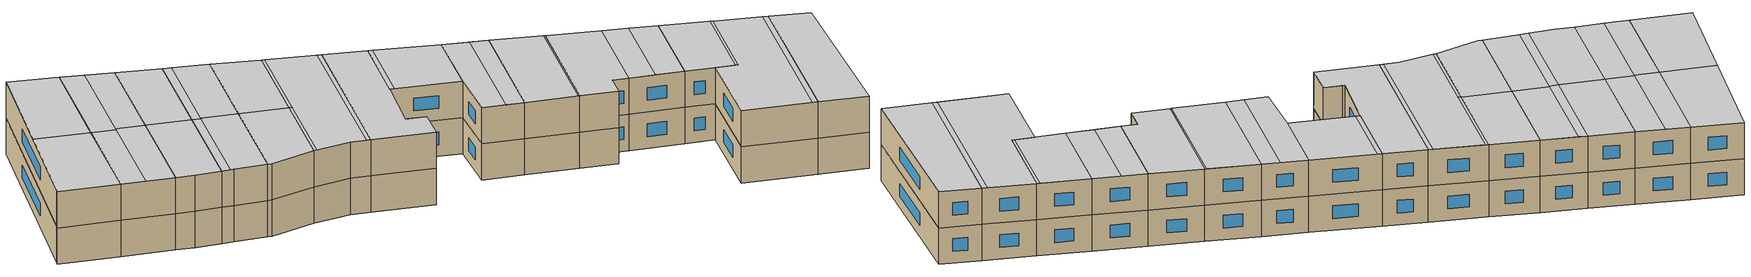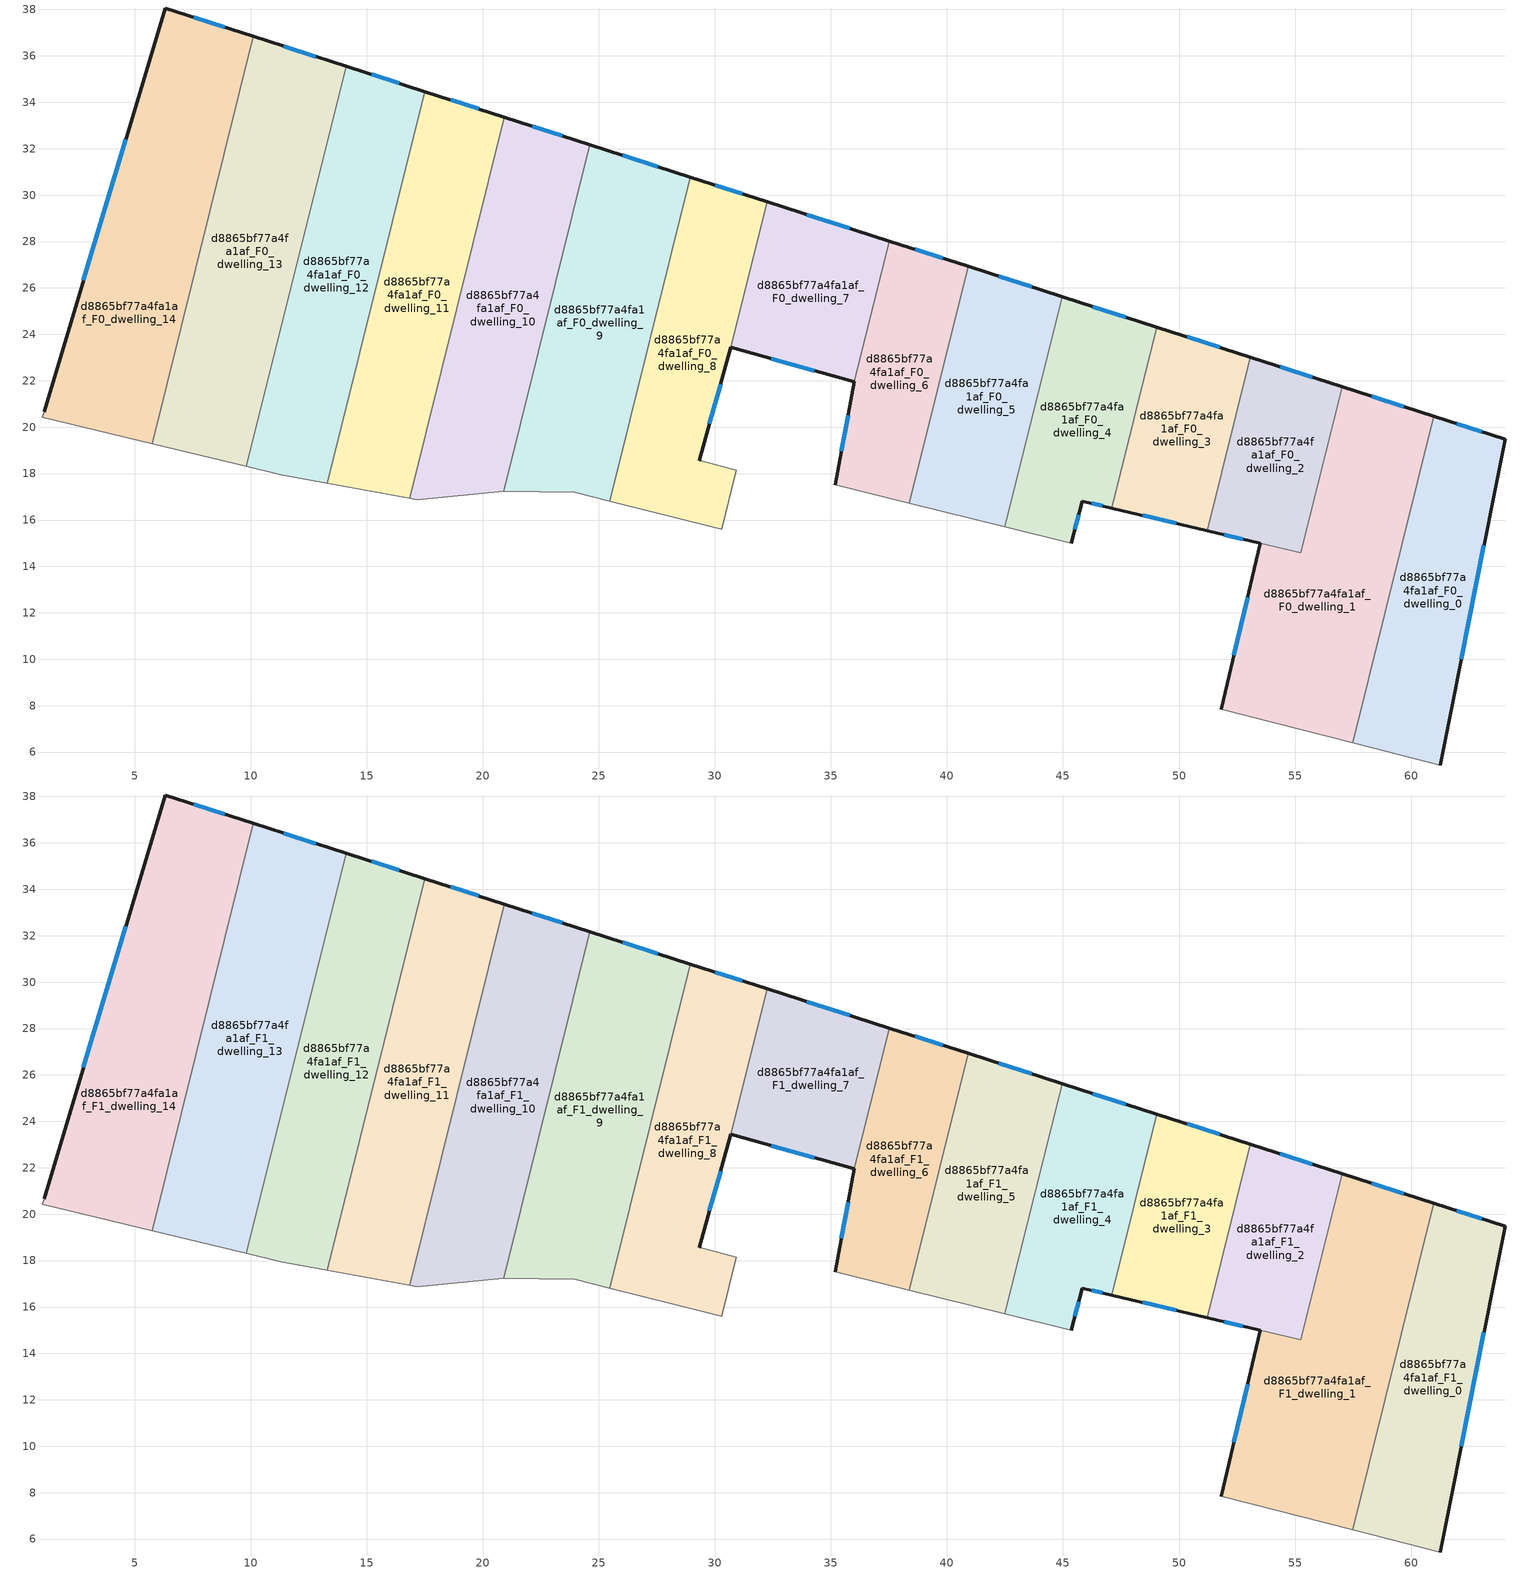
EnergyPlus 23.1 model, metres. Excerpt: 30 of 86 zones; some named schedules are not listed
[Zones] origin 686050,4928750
d8865bf77a4fa1af_F0_dwelling_0
 floor ground (EU_floor_Construction): 64.05,19.48 61.25,5.44 57.48,6.41 60.98,20.47 z0
 wall outside (EU_wall_Construction): 61.25,5.44 64.05,19.48 60.98,20.47 z0:3
 wall to d8865bf77a4fa1af_F0_dwelling_1 (EU_wall_Construction): 60.98,20.47 57.48,6.41 z0:3
 wall adiabatic (EU_wall_Construction): 57.48,6.41 61.25,5.44 z0:3
 window (EU_Window_Construction): 63.05,19.8 61.98,20.15 / 62.16,10.01 63.14,14.92 z0.98:2.02
d8865bf77a4fa1af_F0_dwelling_1
 floor ground (EU_floor_Construction): 60.98,20.47 57.48,6.41 51.81,7.85 53.5,15 55.25,14.59 57.03,21.74 z0
 wall outside (EU_wall_Construction): 60.98,20.47 57.03,21.74 / 53.5,15 51.81,7.85 z0:3
 wall adiabatic (EU_wall_Construction): 51.81,7.85 57.48,6.41 z0:3
 wall to d8865bf77a4fa1af_F0_dwelling_2 (EU_wall_Construction): 55.25,14.59 53.5,15 / 57.03,21.74 55.25,14.6 z0:3
 window (EU_Window_Construction): 59.69,20.88 58.31,21.33 / 52.95,12.68 52.36,10.18 z0.98:2.02
d8865bf77a4fa1af_F0_dwelling_10
 floor ground (EU_floor_Construction): 24.61,32.17 20.89,17.24 17.17,16.87 16.85,16.93 20.93,33.36 z0
 wall outside (EU_wall_Construction): 24.61,32.17 20.93,33.36 z0:3
 wall to d8865bf77a4fa1af_F0_dwelling_9 (EU_wall_Construction): 20.89,17.24 24.61,32.17 z0:3
 wall adiabatic (EU_wall_Construction): 16.85,16.93 17.17,16.87 20.89,17.24 z0:3
 wall to d8865bf77a4fa1af_F0_dwelling_11 (EU_wall_Construction): 20.93,33.36 16.85,16.93 z0:3
 window (EU_Window_Construction): 23.41,32.56 22.13,32.97 z0.98:2.02
d8865bf77a4fa1af_F0_dwelling_11
 floor ground (EU_floor_Construction): 20.93,33.36 16.85,16.93 14.25,17.41 13.3,17.59 17.5,34.46 z0
 wall outside (EU_wall_Construction): 20.93,33.36 17.5,34.46 z0:3
 wall adiabatic (EU_wall_Construction): 13.3,17.59 14.25,17.41 16.85,16.93 z0:3
 wall to d8865bf77a4fa1af_F0_dwelling_12 (EU_wall_Construction): 17.5,34.46 13.3,17.59 z0:3
 window (EU_Window_Construction): 19.82,33.72 18.62,34.1 z0.98:2.02
d8865bf77a4fa1af_F0_dwelling_12
 floor ground (EU_floor_Construction): 17.5,34.46 13.3,17.59 11.29,17.95 9.81,18.31 14.11,35.55 z0
 wall outside (EU_wall_Construction): 17.5,34.46 14.11,35.55 z0:3
 wall adiabatic (EU_wall_Construction): 9.81,18.31 11.29,17.95 13.3,17.59 z0:3
 wall to d8865bf77a4fa1af_F0_dwelling_13 (EU_wall_Construction): 14.11,35.55 9.81,18.31 z0:3
 window (EU_Window_Construction): 16.4,34.82 15.21,35.2 z0.98:2.02
d8865bf77a4fa1af_F0_dwelling_13
 floor ground (EU_floor_Construction): 14.11,35.55 9.81,18.31 5.75,19.29 10.11,36.84 z0
 wall outside (EU_wall_Construction): 14.11,35.55 10.11,36.84 z0:3
 wall adiabatic (EU_wall_Construction): 5.75,19.29 9.81,18.31 z0:3
 wall to d8865bf77a4fa1af_F0_dwelling_14 (EU_wall_Construction): 10.11,36.84 5.75,19.29 z0:3
 window (EU_Window_Construction): 12.81,35.97 11.41,36.42 z0.98:2.02
d8865bf77a4fa1af_F0_dwelling_14
 floor ground (EU_floor_Construction): 10.11,36.84 5.75,19.29 1.02,20.43 1.09,20.67 6.31,38.06 z0
 wall outside (EU_wall_Construction): 10.11,36.84 6.31,38.06 1.09,20.67 z0:3
 wall adiabatic (EU_wall_Construction): 1.09,20.67 1.02,20.43 5.75,19.29 z0:3
 window (EU_Window_Construction): 8.88,37.24 7.55,37.67 / 4.61,32.41 2.79,26.33 z0.98:2.02
d8865bf77a4fa1af_F0_dwelling_2
 floor ground (EU_floor_Construction): 57.03,21.74 55.25,14.59 51.22,15.54 53.08,23.01 z0
 wall outside (EU_wall_Construction): 51.22,15.54 53.5,15 / 57.03,21.74 53.08,23.01 z0:3
 wall to d8865bf77a4fa1af_F0_dwelling_3 (EU_wall_Construction): 53.08,23.01 51.22,15.54 z0:3
 window (EU_Window_Construction): 51.96,15.37 52.75,15.18 / 55.74,22.16 54.36,22.6 z0.98:2.02
d8865bf77a4fa1af_F0_dwelling_3
 floor ground (EU_floor_Construction): 53.08,23.01 51.22,15.54 47.1,16.51 49.04,24.31 z0
 wall outside (EU_wall_Construction): 53.08,23.01 49.04,24.31 / 47.1,16.51 51.22,15.54 z0:3
 wall to d8865bf77a4fa1af_F0_dwelling_4 (EU_wall_Construction): 49.04,24.31 47.1,16.51 z0:3
 window (EU_Window_Construction): 51.76,23.44 50.35,23.89 / 48.44,16.2 49.88,15.86 z0.98:2.02
d8865bf77a4fa1af_F0_dwelling_4
 floor ground (EU_floor_Construction): 49.04,24.31 47.1,16.51 45.83,16.81 45.36,15 42.49,15.71 44.96,25.63 z0
 wall outside (EU_wall_Construction): 45.36,15 45.83,16.81 47.1,16.51 / 49.04,24.31 44.96,25.63 z0:3
 wall adiabatic (EU_wall_Construction): 42.49,15.71 45.36,15 z0:3
 wall to d8865bf77a4fa1af_F0_dwelling_5 (EU_wall_Construction): 44.96,25.63 42.49,15.71 z0:3
 window (EU_Window_Construction): 45.51,15.59 45.68,16.22 / 47.71,24.74 46.29,25.2 / 46.24,16.72 46.68,16.61 z0.98:2.02
d8865bf77a4fa1af_F0_dwelling_5
 floor ground (EU_floor_Construction): 44.96,25.63 42.49,15.71 38.38,16.72 40.92,26.92 z0
 wall outside (EU_wall_Construction): 44.96,25.63 40.92,26.92 z0:3
 wall to d8865bf77a4fa1af_F0_dwelling_6 (EU_wall_Construction): 40.92,26.92 38.38,16.72 z0:3
 wall adiabatic (EU_wall_Construction): 38.38,16.72 42.49,15.71 z0:3
 window (EU_Window_Construction): 43.65,26.05 42.24,26.5 z0.98:2.02
d8865bf77a4fa1af_F0_dwelling_6
 floor ground (EU_floor_Construction): 40.92,26.92 38.38,16.72 35.18,17.51 36.01,21.95 37.52,28.02 z0
 wall outside (EU_wall_Construction): 36.01,21.95 35.18,17.51 / 40.92,26.92 37.52,28.02 z0:3
 wall adiabatic (EU_wall_Construction): 35.18,17.51 38.38,16.72 z0:3
 wall to d8865bf77a4fa1af_F0_dwelling_7 (EU_wall_Construction): 37.52,28.02 36.01,21.95 z0:3
 window (EU_Window_Construction): 35.74,20.51 35.45,18.96 / 39.82,27.28 38.63,27.66 z0.98:2.02
d8865bf77a4fa1af_F0_dwelling_7
 floor ground (EU_floor_Construction): 37.52,28.02 36.01,21.95 30.69,23.44 32.25,29.71 z0
 wall outside (EU_wall_Construction): 30.69,23.44 36.01,21.95 / 37.52,28.02 32.25,29.71 z0:3
 wall to d8865bf77a4fa1af_F0_dwelling_8 (EU_wall_Construction): 32.25,29.71 30.69,23.44 z0:3
 window (EU_Window_Construction): 32.42,22.96 34.28,22.44 / 35.81,28.57 33.97,29.16 z0.98:2.02
d8865bf77a4fa1af_F0_dwelling_8
 floor ground (EU_floor_Construction): 32.25,29.71 30.69,23.44 29.32,18.56 29.47,18.53 30.92,18.14 30.29,15.59 25.47,16.82 28.95,30.78 z0
 wall outside (EU_wall_Construction): 32.25,29.71 28.95,30.78 / 29.32,18.56 30.69,23.44 z0:3
 wall adiabatic (EU_wall_Construction): 25.47,16.82 30.29,15.59 30.92,18.14 29.47,18.53 29.32,18.56 z0:3
 wall to d8865bf77a4fa1af_F0_dwelling_9 (EU_wall_Construction): 28.95,30.78 25.47,16.82 z0:3
 window (EU_Window_Construction): 31.18,30.06 30.02,30.43 / 29.77,20.15 30.25,21.86 z0.98:2.02
d8865bf77a4fa1af_F0_dwelling_9
 floor ground (EU_floor_Construction): 28.95,30.78 25.47,16.82 23.96,17.2 20.89,17.24 24.61,32.17 z0
 wall outside (EU_wall_Construction): 28.95,30.78 24.61,32.17 z0:3
 wall adiabatic (EU_wall_Construction): 20.89,17.24 23.96,17.2 25.47,16.82 z0:3
 window (EU_Window_Construction): 27.54,31.23 26.02,31.72 z0.98:2.02
d8865bf77a4fa1af_F1_dwelling_0
 floor to d8865bf77a4fa1af_F0_dwelling_0 (EU_floor_Construction): 64.05,19.48 61.25,5.44 57.48,6.41 60.98,20.47 z3
 wall outside (EU_wall_Construction): 61.25,5.44 64.05,19.48 60.98,20.47 z3:6
 wall to d8865bf77a4fa1af_F1_dwelling_1 (EU_wall_Construction): 60.98,20.47 57.48,6.41 z3:6
 wall adiabatic (EU_wall_Construction): 57.48,6.41 61.25,5.44 z3:6
 window (EU_Window_Construction): 63.05,19.8 61.98,20.15 / 62.16,10.01 63.14,14.92 z3.98:5.02
 ceiling to d8865bf77a4fa1af_F2_dwelling_0 (EU_floor_Construction): 61.25,5.44 64.05,19.48 60.98,20.47 57.48,6.41 z6
d8865bf77a4fa1af_F1_dwelling_1
 floor to d8865bf77a4fa1af_F0_dwelling_1 (EU_floor_Construction): 60.98,20.47 57.48,6.41 51.81,7.85 53.5,15 55.25,14.59 57.03,21.74 z3
 wall outside (EU_wall_Construction): 60.98,20.47 57.03,21.74 / 53.5,15 51.81,7.85 z3:6
 wall adiabatic (EU_wall_Construction): 51.81,7.85 57.48,6.41 z3:6
 wall to d8865bf77a4fa1af_F1_dwelling_2 (EU_wall_Construction): 55.25,14.59 53.5,15 / 57.03,21.74 55.25,14.6 z3:6
 window (EU_Window_Construction): 59.69,20.88 58.31,21.33 / 52.95,12.68 52.36,10.18 z3.98:5.02
 ceiling to d8865bf77a4fa1af_F2_dwelling_1 (EU_floor_Construction): 57.04,6.52 60.55,20.61 57.03,21.74 55.25,14.59 53.5,15 51.81,7.85 z6
 ceiling to d8865bf77a4fa1af_F2_dwelling_0 (EU_floor_Construction): 57.48,6.41 60.98,20.47 60.55,20.61 57.04,6.52 z6
d8865bf77a4fa1af_F1_dwelling_10
 floor to d8865bf77a4fa1af_F0_dwelling_10 (EU_floor_Construction): 24.61,32.17 20.89,17.24 17.17,16.87 16.85,16.93 20.93,33.36 z3
 wall outside (EU_wall_Construction): 24.61,32.17 20.93,33.36 z3:6
 wall to d8865bf77a4fa1af_F1_dwelling_9 (EU_wall_Construction): 20.89,17.24 24.61,32.17 z3:6
 wall adiabatic (EU_wall_Construction): 16.85,16.93 17.17,16.87 20.89,17.24 z3:6
 wall to d8865bf77a4fa1af_F1_dwelling_11 (EU_wall_Construction): 20.93,33.36 16.85,16.93 z3:6
 window (EU_Window_Construction): 23.41,32.56 22.13,32.97 z3.98:5.02
 ceiling to d8865bf77a4fa1af_F2_dwelling_9 (EU_floor_Construction): 22.66,24.36 24.61,32.17 20.93,33.36 18.93,25.29 z6
 ceiling to d8865bf77a4fa1af_F2_dwelling_8 (EU_floor_Construction): 20.89,17.24 22.66,24.36 18.93,25.29 16.85,16.93 17.17,16.87 z6
d8865bf77a4fa1af_F1_dwelling_11
 floor to d8865bf77a4fa1af_F0_dwelling_11 (EU_floor_Construction): 20.93,33.36 16.85,16.93 14.25,17.41 13.3,17.59 17.5,34.46 z3
 wall outside (EU_wall_Construction): 20.93,33.36 17.5,34.46 z3:6
 wall adiabatic (EU_wall_Construction): 13.3,17.59 14.25,17.41 16.85,16.93 z3:6
 wall to d8865bf77a4fa1af_F1_dwelling_12 (EU_wall_Construction): 17.5,34.46 13.3,17.59 z3:6
 window (EU_Window_Construction): 19.82,33.72 18.62,34.1 z3.98:5.02
 ceiling to d8865bf77a4fa1af_F2_dwelling_8 (EU_floor_Construction): 16.85,16.93 18.93,25.29 16.14,25.98 14.02,17.46 14.25,17.41 z6
 ceiling to d8865bf77a4fa1af_F2_dwelling_9 (EU_floor_Construction): 18.93,25.29 20.93,33.36 18.2,34.24 16.14,25.98 z6
 ceiling to d8865bf77a4fa1af_F2_dwelling_10 (EU_floor_Construction): 14.02,17.46 16.12,25.88 15.41,26.06 13.3,17.59 z6
 ceiling to d8865bf77a4fa1af_F2_dwelling_11 (EU_floor_Construction): 16.12,25.88 18.2,34.24 17.5,34.46 15.41,26.06 z6
d8865bf77a4fa1af_F1_dwelling_12
 floor to d8865bf77a4fa1af_F0_dwelling_12 (EU_floor_Construction): 17.5,34.46 13.3,17.59 11.29,17.95 9.81,18.31 14.11,35.55 z3
 wall outside (EU_wall_Construction): 17.5,34.46 14.11,35.55 z3:6
 wall adiabatic (EU_wall_Construction): 9.81,18.31 11.29,17.95 13.3,17.59 z3:6
 wall to d8865bf77a4fa1af_F1_dwelling_13 (EU_wall_Construction): 14.11,35.55 9.81,18.31 z3:6
 window (EU_Window_Construction): 16.4,34.82 15.21,35.2 z3.98:5.02
 ceiling to d8865bf77a4fa1af_F2_dwelling_10 (EU_floor_Construction): 13.3,17.59 15.41,26.06 11.96,26.92 9.81,18.31 11.29,17.95 z6
 ceiling to d8865bf77a4fa1af_F2_dwelling_11 (EU_floor_Construction): 15.41,26.06 17.5,34.46 14.11,35.55 11.96,26.92 z6
d8865bf77a4fa1af_F1_dwelling_13
 floor to d8865bf77a4fa1af_F0_dwelling_13 (EU_floor_Construction): 14.11,35.55 9.81,18.31 5.75,19.29 10.11,36.84 z3
 wall outside (EU_wall_Construction): 14.11,35.55 10.11,36.84 z3:6
 wall adiabatic (EU_wall_Construction): 5.75,19.29 9.81,18.31 z3:6
 wall to d8865bf77a4fa1af_F1_dwelling_14 (EU_wall_Construction): 10.11,36.84 5.75,19.29 z3:6
 window (EU_Window_Construction): 12.81,35.97 11.41,36.42 z3.98:5.02
 ceiling to d8865bf77a4fa1af_F2_dwelling_11 (EU_floor_Construction): 11.96,26.92 14.11,35.55 11.96,36.25 9.77,27.46 z6
 ceiling to d8865bf77a4fa1af_F2_dwelling_10 (EU_floor_Construction): 9.81,18.31 11.96,26.92 9.77,27.46 7.63,18.84 z6
 ceiling to d8865bf77a4fa1af_F2_dwelling_13 (EU_floor_Construction): 9.77,27.46 11.96,36.25 10.11,36.84 7.86,27.8 9.74,27.33 z6
 ceiling to d8865bf77a4fa1af_F2_dwelling_12 (EU_floor_Construction): 7.63,18.84 9.74,27.33 7.86,27.8 5.75,19.29 z6
d8865bf77a4fa1af_F1_dwelling_14
 floor to d8865bf77a4fa1af_F0_dwelling_14 (EU_floor_Construction): 10.11,36.84 5.75,19.29 1.02,20.43 1.09,20.67 6.31,38.06 z3
 wall outside (EU_wall_Construction): 10.11,36.84 6.31,38.06 1.09,20.67 z3:6
 wall adiabatic (EU_wall_Construction): 1.09,20.67 1.02,20.43 5.75,19.29 z3:6
 window (EU_Window_Construction): 8.88,37.24 7.55,37.67 / 4.61,32.41 2.79,26.33 z3.98:5.02
 ceiling to d8865bf77a4fa1af_F2_dwelling_12 (EU_floor_Construction): 5.75,19.29 7.86,27.8 3.55,28.87 1.09,20.67 1.02,20.43 z6
 ceiling to d8865bf77a4fa1af_F2_dwelling_13 (EU_floor_Construction): 7.86,27.8 10.11,36.84 6.31,38.06 3.55,28.87 z6
d8865bf77a4fa1af_F1_dwelling_2
 floor to d8865bf77a4fa1af_F0_dwelling_2 (EU_floor_Construction): 57.03,21.74 55.25,14.59 51.22,15.54 53.08,23.01 z3
 wall outside (EU_wall_Construction): 51.22,15.54 53.5,15 / 57.03,21.74 53.08,23.01 z3:6
 wall to d8865bf77a4fa1af_F1_dwelling_3 (EU_wall_Construction): 53.08,23.01 51.22,15.54 z3:6
 window (EU_Window_Construction): 51.96,15.37 52.75,15.18 / 55.74,22.16 54.36,22.6 z3.98:5.02
 ceiling adiabatic (EU_roof_Construction): 55,14.65 56.78,21.82 53.08,23.01 51.22,15.54 z6
 ceiling to d8865bf77a4fa1af_F2_dwelling_1 (EU_floor_Construction): 55.25,14.59 57.03,21.74 56.78,21.82 55,14.65 z6
d8865bf77a4fa1af_F1_dwelling_3
 floor to d8865bf77a4fa1af_F0_dwelling_3 (EU_floor_Construction): 53.08,23.01 51.22,15.54 47.1,16.51 49.04,24.31 z3
 wall outside (EU_wall_Construction): 53.08,23.01 49.04,24.31 / 47.1,16.51 51.22,15.54 z3:6
 wall to d8865bf77a4fa1af_F1_dwelling_4 (EU_wall_Construction): 49.04,24.31 47.1,16.51 z3:6
 window (EU_Window_Construction): 51.76,23.44 50.35,23.89 / 48.44,16.2 49.88,15.86 z3.98:5.02
 ceiling to d8865bf77a4fa1af_F2_dwelling_3 (EU_floor_Construction): 49.03,16.06 50.94,23.7 49.04,24.31 47.1,16.51 z6
 ceiling adiabatic (EU_roof_Construction): 51.22,15.54 53.08,23.01 50.94,23.7 49.03,16.06 z6
d8865bf77a4fa1af_F1_dwelling_4
 floor to d8865bf77a4fa1af_F0_dwelling_4 (EU_floor_Construction): 49.04,24.31 47.1,16.51 45.83,16.81 45.36,15 42.49,15.71 44.96,25.63 z3
 wall outside (EU_wall_Construction): 45.36,15 45.83,16.81 47.1,16.51 / 49.04,24.31 44.96,25.63 z3:6
 wall adiabatic (EU_wall_Construction): 42.49,15.71 45.36,15 z3:6
 wall to d8865bf77a4fa1af_F1_dwelling_5 (EU_wall_Construction): 44.96,25.63 42.49,15.71 z3:6
 window (EU_Window_Construction): 45.51,15.59 45.68,16.22 / 47.71,24.74 46.29,25.2 / 46.24,16.72 46.68,16.61 z3.98:5.02
 ceiling to d8865bf77a4fa1af_F2_dwelling_3 (EU_floor_Construction): 47.1,16.51 49.04,24.31 44.96,25.63 42.49,15.71 45.36,15 45.83,16.81 z6
d8865bf77a4fa1af_F1_dwelling_5
 floor to d8865bf77a4fa1af_F0_dwelling_5 (EU_floor_Construction): 44.96,25.63 42.49,15.71 38.38,16.72 40.92,26.92 z3
 wall outside (EU_wall_Construction): 44.96,25.63 40.92,26.92 z3:6
 wall to d8865bf77a4fa1af_F1_dwelling_6 (EU_wall_Construction): 40.92,26.92 38.38,16.72 z3:6
 wall adiabatic (EU_wall_Construction): 38.38,16.72 42.49,15.71 z3:6
 window (EU_Window_Construction): 43.65,26.05 42.24,26.5 z3.98:5.02
 ceiling to d8865bf77a4fa1af_F2_dwelling_4 (EU_floor_Construction): 42.36,15.74 44.83,25.67 40.92,26.92 38.38,16.72 z6
 ceiling to d8865bf77a4fa1af_F2_dwelling_3 (EU_floor_Construction): 42.49,15.71 44.96,25.63 44.83,25.67 42.36,15.74 z6
d8865bf77a4fa1af_F1_dwelling_6
 floor to d8865bf77a4fa1af_F0_dwelling_6 (EU_floor_Construction): 40.92,26.92 38.38,16.72 35.18,17.51 36.01,21.95 37.52,28.02 z3
 wall outside (EU_wall_Construction): 36.01,21.95 35.18,17.51 / 40.92,26.92 37.52,28.02 z3:6
 wall adiabatic (EU_wall_Construction): 35.18,17.51 38.38,16.72 z3:6
 wall to d8865bf77a4fa1af_F1_dwelling_7 (EU_wall_Construction): 37.52,28.02 36.01,21.95 z3:6
 window (EU_Window_Construction): 35.74,20.51 35.45,18.96 / 39.82,27.28 38.63,27.66 z3.98:5.02
 ceiling to d8865bf77a4fa1af_F2_dwelling_5 (EU_floor_Construction): 36.98,17.07 39.55,27.37 37.52,28.02 36.01,21.95 35.18,17.51 z6
 ceiling to d8865bf77a4fa1af_F2_dwelling_4 (EU_floor_Construction): 38.38,16.72 40.92,26.92 39.55,27.37 36.98,17.07 z6
d8865bf77a4fa1af_F1_dwelling_7
 floor to d8865bf77a4fa1af_F0_dwelling_7 (EU_floor_Construction): 37.52,28.02 36.01,21.95 30.69,23.44 32.25,29.71 z3
 wall outside (EU_wall_Construction): 30.69,23.44 36.01,21.95 / 37.52,28.02 32.25,29.71 z3:6
 wall to d8865bf77a4fa1af_F1_dwelling_8 (EU_wall_Construction): 32.25,29.71 30.69,23.44 z3:6
 window (EU_Window_Construction): 32.42,22.96 34.28,22.44 / 35.81,28.57 33.97,29.16 z3.98:5.02
 ceiling to d8865bf77a4fa1af_F2_dwelling_5 (EU_floor_Construction): 36.01,21.95 37.52,28.02 32.61,29.6 31.05,23.34 z6
 ceiling to d8865bf77a4fa1af_F2_dwelling_6 (EU_floor_Construction): 31.05,23.34 32.61,29.6 32.25,29.71 30.69,23.44 z6
d8865bf77a4fa1af_F1_dwelling_8
 floor to d8865bf77a4fa1af_F0_dwelling_8 (EU_floor_Construction): 32.25,29.71 30.69,23.44 29.32,18.56 29.47,18.53 30.92,18.14 30.29,15.59 25.47,16.82 28.95,30.78 z3
 wall outside (EU_wall_Construction): 32.25,29.71 28.95,30.78 / 29.32,18.56 30.69,23.44 z3:6
 wall adiabatic (EU_wall_Construction): 25.47,16.82 30.29,15.59 30.92,18.14 29.47,18.53 29.32,18.56 z3:6
 wall to d8865bf77a4fa1af_F1_dwelling_9 (EU_wall_Construction): 28.95,30.78 25.47,16.82 z3:6
 window (EU_Window_Construction): 31.18,30.06 30.02,30.43 / 29.77,20.15 30.25,21.86 z3.98:5.02
 ceiling to d8865bf77a4fa1af_F2_dwelling_6 (EU_floor_Construction): 30.29,15.59 30.92,18.14 29.32,18.56 30.69,23.44 32.25,29.71 28.95,30.78 25.47,16.82 z6
d8865bf77a4fa1af_F1_dwelling_9
 floor to d8865bf77a4fa1af_F0_dwelling_9 (EU_floor_Construction): 28.95,30.78 25.47,16.82 23.96,17.2 20.89,17.24 24.61,32.17 z3
 wall outside (EU_wall_Construction): 28.95,30.78 24.61,32.17 z3:6
 wall adiabatic (EU_wall_Construction): 20.89,17.24 23.96,17.2 25.47,16.82 z3:6
 window (EU_Window_Construction): 27.54,31.23 26.02,31.72 z3.98:5.02
 ceiling to d8865bf77a4fa1af_F2_dwelling_7 (EU_floor_Construction): 25.12,16.91 28.6,30.89 24.86,32.09 21.17,17.24 23.96,17.2 z6
 ceiling to d8865bf77a4fa1af_F2_dwelling_6 (EU_floor_Construction): 25.47,16.82 28.95,30.78 28.6,30.89 25.12,16.91 z6
 ceiling to d8865bf77a4fa1af_F2_dwelling_8 (EU_floor_Construction): 21.17,17.24 22.92,24.3 22.66,24.36 20.89,17.24 z6
 ceiling to d8865bf77a4fa1af_F2_dwelling_9 (EU_floor_Construction): 22.92,24.3 24.86,32.09 24.61,32.17 22.66,24.36 z6
[Building]
EU S2 Campaign: North Axis=0; Terrain=City; Solar Distribution=FullExterior
[Site:Location]
Bologna: Latitude=44.5; Longitude=11.25; Time Zone=1; Elevation=37
[SizingPeriod:WeatherFileDays]
AnnualSizingPeriod: Begin Month=1; Begin Day of Month=1; End Month=12; End Day of Month=31; Day of Week for Start Day=Monday; Use Weather File Daylight Saving Period=No; Use Weather File Rain and Snow Indicators=No
[MATERIAL]
EU_InternalMass_Material: Roughness=MediumRough; Thickness=0.1; Conductivity=1; Density=1800; Specific Heat=900; Thermal Absorptance=0.9; Solar Absorptance=0.7; Visible Absorptance=0.7
[MATERIAL:NOMASS] Roughness=MediumRough; Thermal Absorptance=0.9; Solar Absorptance=0.7; Visible Absorptance=0.7
Name | Thermal Resistance
EU_wall_NoMass | 0.905828
EU_roof_NoMass | 0.37593
EU_floor_NoMass | 0.67114
[WINDOWMATERIAL:SIMPLEGLAZINGSYSTEM]
EU_Window_SimpleGlazing: UFactor=4.52486; Solar Heat Gain Coefficient=0.85; Visible Transmittance=0.85
[CONSTRUCTION]
EU_wall_Construction: EU_wall_NoMass
EU_roof_Construction: EU_roof_NoMass
EU_floor_Construction: EU_floor_NoMass
EU_Window_Construction: EU_Window_SimpleGlazing
EU_InternalMass_Construction: EU_InternalMass_Material
[ZONE] Type=1; Multiplier=1; Ceiling Height=autocalculate; Floor Area=autocalculate; Part of Total Floor Area=Yes
Name | Volume
d8865bf77a4fa1af_F0_dwelling_0; d8865bf77a4fa1af_F1_dwelling_0 | 153.524
d8865bf77a4fa1af_F0_dwelling_1; d8865bf77a4fa1af_F1_dwelling_1 | 220.351
d8865bf77a4fa1af_F0_dwelling_10; d8865bf77a4fa1af_F1_dwelling_10 | 187.206
d8865bf77a4fa1af_F0_dwelling_11; d8865bf77a4fa1af_F1_dwelling_11 | 185.306
d8865bf77a4fa1af_F0_dwelling_12; d8865bf77a4fa1af_F1_dwelling_12 | 187.836
d8865bf77a4fa1af_F0_dwelling_13; d8865bf77a4fa1af_F1_dwelling_13 | 225.073
d8865bf77a4fa1af_F0_dwelling_14; d8865bf77a4fa1af_F1_dwelling_14 | 242.082
d8865bf77a4fa1af_F0_dwelling_2; d8865bf77a4fa1af_F1_dwelling_2 | 93.5522
d8865bf77a4fa1af_F0_dwelling_3; d8865bf77a4fa1af_F1_dwelling_3 | 99.9492
d8865bf77a4fa1af_F0_dwelling_4; d8865bf77a4fa1af_F1_dwelling_4 | 121.72
d8865bf77a4fa1af_F0_dwelling_5; d8865bf77a4fa1af_F1_dwelling_5 | 131.609
d8865bf77a4fa1af_F0_dwelling_6; d8865bf77a4fa1af_F1_dwelling_6 | 111.957
d8865bf77a4fa1af_F0_dwelling_7; d8865bf77a4fa1af_F1_dwelling_7 | 105.311
d8865bf77a4fa1af_F0_dwelling_8; d8865bf77a4fa1af_F1_dwelling_8 | 159.13
d8865bf77a4fa1af_F0_dwelling_9; d8865bf77a4fa1af_F1_dwelling_9 | 201.428
[INTERNALMASS] Construction=EU_InternalMass_Construction
Name | Zone or ZoneList | Surface Area
d8865bf77a4fa1af_F0_dwelling_0_EU_InternalMass | d8865bf77a4fa1af_F0_dwelling_0 | 51.1744
d8865bf77a4fa1af_F0_dwelling_1_EU_InternalMass | d8865bf77a4fa1af_F0_dwelling_1 | 73.4501
d8865bf77a4fa1af_F0_dwelling_2_EU_InternalMass | d8865bf77a4fa1af_F0_dwelling_2 | 31.1876
d8865bf77a4fa1af_F0_dwelling_3_EU_InternalMass | d8865bf77a4fa1af_F0_dwelling_3 | 33.3166
d8865bf77a4fa1af_F0_dwelling_4_EU_InternalMass | d8865bf77a4fa1af_F0_dwelling_4 | 40.5739
d8865bf77a4fa1af_F0_dwelling_5_EU_InternalMass | d8865bf77a4fa1af_F0_dwelling_5 | 43.8694
d8865bf77a4fa1af_F0_dwelling_6_EU_InternalMass | d8865bf77a4fa1af_F0_dwelling_6 | 37.319
d8865bf77a4fa1af_F0_dwelling_7_EU_InternalMass | d8865bf77a4fa1af_F0_dwelling_7 | 35.1035
d8865bf77a4fa1af_F0_dwelling_8_EU_InternalMass | d8865bf77a4fa1af_F0_dwelling_8 | 53.0421
d8865bf77a4fa1af_F0_dwelling_9_EU_InternalMass | d8865bf77a4fa1af_F0_dwelling_9 | 67.1423
d8865bf77a4fa1af_F0_dwelling_10_EU_InternalMass | d8865bf77a4fa1af_F0_dwelling_10 | 62.4022
d8865bf77a4fa1af_F0_dwelling_11_EU_InternalMass | d8865bf77a4fa1af_F0_dwelling_11 | 61.7685
d8865bf77a4fa1af_F0_dwelling_12_EU_InternalMass | d8865bf77a4fa1af_F0_dwelling_12 | 62.6121
d8865bf77a4fa1af_F0_dwelling_13_EU_InternalMass | d8865bf77a4fa1af_F0_dwelling_13 | 75.0242
d8865bf77a4fa1af_F0_dwelling_14_EU_InternalMass | d8865bf77a4fa1af_F0_dwelling_14 | 80.6939
d8865bf77a4fa1af_F1_dwelling_0_EU_InternalMass | d8865bf77a4fa1af_F1_dwelling_0 | 51.1744
d8865bf77a4fa1af_F1_dwelling_1_EU_InternalMass | d8865bf77a4fa1af_F1_dwelling_1 | 73.4501
d8865bf77a4fa1af_F1_dwelling_2_EU_InternalMass | d8865bf77a4fa1af_F1_dwelling_2 | 31.1876
d8865bf77a4fa1af_F1_dwelling_3_EU_InternalMass | d8865bf77a4fa1af_F1_dwelling_3 | 33.3166
d8865bf77a4fa1af_F1_dwelling_4_EU_InternalMass | d8865bf77a4fa1af_F1_dwelling_4 | 40.5739
d8865bf77a4fa1af_F1_dwelling_5_EU_InternalMass | d8865bf77a4fa1af_F1_dwelling_5 | 43.8694
d8865bf77a4fa1af_F1_dwelling_6_EU_InternalMass | d8865bf77a4fa1af_F1_dwelling_6 | 37.319
d8865bf77a4fa1af_F1_dwelling_7_EU_InternalMass | d8865bf77a4fa1af_F1_dwelling_7 | 35.1035
d8865bf77a4fa1af_F1_dwelling_8_EU_InternalMass | d8865bf77a4fa1af_F1_dwelling_8 | 53.0421
d8865bf77a4fa1af_F1_dwelling_9_EU_InternalMass | d8865bf77a4fa1af_F1_dwelling_9 | 67.1423
d8865bf77a4fa1af_F1_dwelling_10_EU_InternalMass | d8865bf77a4fa1af_F1_dwelling_10 | 62.4022
d8865bf77a4fa1af_F1_dwelling_11_EU_InternalMass | d8865bf77a4fa1af_F1_dwelling_11 | 61.7685
d8865bf77a4fa1af_F1_dwelling_12_EU_InternalMass | d8865bf77a4fa1af_F1_dwelling_12 | 62.6121
d8865bf77a4fa1af_F1_dwelling_13_EU_InternalMass | d8865bf77a4fa1af_F1_dwelling_13 | 75.0242
d8865bf77a4fa1af_F1_dwelling_14_EU_InternalMass | d8865bf77a4fa1af_F1_dwelling_14 | 80.6939
[OTHEREQUIPMENT] Fuel Type=Electricity; Design Level Calculation Method=Watts/Area; Power per Zone Floor Area=1; Fraction Latent=0; Fraction Radiant=0; Fraction Lost=0; Carbon Dioxide Generation Rate=0; EndUse Subcategory=EU_Step8_InternalGains
Name | Zone or ZoneList or Space or SpaceList | Schedule
EU_Step8_InternalGain_d8865bf77a4fa1af_F0_dwelling_0_f000 | d8865bf77a4fa1af_F0_dwelling_0 | EU_Step8_GainSchedule_d8865bf77a4fa1af_F0_dwelling_0_f000
EU_Step8_InternalGain_d8865bf77a4fa1af_F0_dwelling_1_f000 | d8865bf77a4fa1af_F0_dwelling_1 | EU_Step8_GainSchedule_d8865bf77a4fa1af_F0_dwelling_1_f000
EU_Step8_InternalGain_d8865bf77a4fa1af_F0_dwelling_2_f000 | d8865bf77a4fa1af_F0_dwelling_2 | EU_Step8_GainSchedule_d8865bf77a4fa1af_F0_dwelling_2_f000
EU_Step8_InternalGain_d8865bf77a4fa1af_F0_dwelling_3_f000 | d8865bf77a4fa1af_F0_dwelling_3 | EU_Step8_GainSchedule_d8865bf77a4fa1af_F0_dwelling_3_f000
EU_Step8_InternalGain_d8865bf77a4fa1af_F0_dwelling_4_f000 | d8865bf77a4fa1af_F0_dwelling_4 | EU_Step8_GainSchedule_d8865bf77a4fa1af_F0_dwelling_4_f000
EU_Step8_InternalGain_d8865bf77a4fa1af_F0_dwelling_5_f000 | d8865bf77a4fa1af_F0_dwelling_5 | EU_Step8_GainSchedule_d8865bf77a4fa1af_F0_dwelling_5_f000
EU_Step8_InternalGain_d8865bf77a4fa1af_F0_dwelling_6_f000 | d8865bf77a4fa1af_F0_dwelling_6 | EU_Step8_GainSchedule_d8865bf77a4fa1af_F0_dwelling_6_f000
EU_Step8_InternalGain_d8865bf77a4fa1af_F0_dwelling_7_f000 | d8865bf77a4fa1af_F0_dwelling_7 | EU_Step8_GainSchedule_d8865bf77a4fa1af_F0_dwelling_7_f000
EU_Step8_InternalGain_d8865bf77a4fa1af_F0_dwelling_8_f000 | d8865bf77a4fa1af_F0_dwelling_8 | EU_Step8_GainSchedule_d8865bf77a4fa1af_F0_dwelling_8_f000
EU_Step8_InternalGain_d8865bf77a4fa1af_F0_dwelling_9_f000 | d8865bf77a4fa1af_F0_dwelling_9 | EU_Step8_GainSchedule_d8865bf77a4fa1af_F0_dwelling_9_f000
EU_Step8_InternalGain_d8865bf77a4fa1af_F0_dwelling_10_f000 | d8865bf77a4fa1af_F0_dwelling_10 | EU_Step8_GainSchedule_d8865bf77a4fa1af_F0_dwelling_10_f000
EU_Step8_InternalGain_d8865bf77a4fa1af_F0_dwelling_11_f000 | d8865bf77a4fa1af_F0_dwelling_11 | EU_Step8_GainSchedule_d8865bf77a4fa1af_F0_dwelling_11_f000
EU_Step8_InternalGain_d8865bf77a4fa1af_F0_dwelling_12_f000 | d8865bf77a4fa1af_F0_dwelling_12 | EU_Step8_GainSchedule_d8865bf77a4fa1af_F0_dwelling_12_f000
EU_Step8_InternalGain_d8865bf77a4fa1af_F0_dwelling_13_f000 | d8865bf77a4fa1af_F0_dwelling_13 | EU_Step8_GainSchedule_d8865bf77a4fa1af_F0_dwelling_13_f000
EU_Step8_InternalGain_d8865bf77a4fa1af_F0_dwelling_14_f000 | d8865bf77a4fa1af_F0_dwelling_14 | EU_Step8_GainSchedule_d8865bf77a4fa1af_F0_dwelling_14_f000
EU_Step8_InternalGain_d8865bf77a4fa1af_F1_dwelling_0_f000 | d8865bf77a4fa1af_F1_dwelling_0 | EU_Step8_GainSchedule_d8865bf77a4fa1af_F1_dwelling_0_f000
EU_Step8_InternalGain_d8865bf77a4fa1af_F1_dwelling_1_f000 | d8865bf77a4fa1af_F1_dwelling_1 | EU_Step8_GainSchedule_d8865bf77a4fa1af_F1_dwelling_1_f000
EU_Step8_InternalGain_d8865bf77a4fa1af_F1_dwelling_2_f000 | d8865bf77a4fa1af_F1_dwelling_2 | EU_Step8_GainSchedule_d8865bf77a4fa1af_F1_dwelling_2_f000
EU_Step8_InternalGain_d8865bf77a4fa1af_F1_dwelling_3_f000 | d8865bf77a4fa1af_F1_dwelling_3 | EU_Step8_GainSchedule_d8865bf77a4fa1af_F1_dwelling_3_f000
EU_Step8_InternalGain_d8865bf77a4fa1af_F1_dwelling_4_f000 | d8865bf77a4fa1af_F1_dwelling_4 | EU_Step8_GainSchedule_d8865bf77a4fa1af_F1_dwelling_4_f000
EU_Step8_InternalGain_d8865bf77a4fa1af_F1_dwelling_5_f000 | d8865bf77a4fa1af_F1_dwelling_5 | EU_Step8_GainSchedule_d8865bf77a4fa1af_F1_dwelling_5_f000
EU_Step8_InternalGain_d8865bf77a4fa1af_F1_dwelling_6_f000 | d8865bf77a4fa1af_F1_dwelling_6 | EU_Step8_GainSchedule_d8865bf77a4fa1af_F1_dwelling_6_f000
EU_Step8_InternalGain_d8865bf77a4fa1af_F1_dwelling_7_f000 | d8865bf77a4fa1af_F1_dwelling_7 | EU_Step8_GainSchedule_d8865bf77a4fa1af_F1_dwelling_7_f000
EU_Step8_InternalGain_d8865bf77a4fa1af_F1_dwelling_8_f000 | d8865bf77a4fa1af_F1_dwelling_8 | EU_Step8_GainSchedule_d8865bf77a4fa1af_F1_dwelling_8_f000
EU_Step8_InternalGain_d8865bf77a4fa1af_F1_dwelling_9_f000 | d8865bf77a4fa1af_F1_dwelling_9 | EU_Step8_GainSchedule_d8865bf77a4fa1af_F1_dwelling_9_f000
EU_Step8_InternalGain_d8865bf77a4fa1af_F1_dwelling_10_f000 | d8865bf77a4fa1af_F1_dwelling_10 | EU_Step8_GainSchedule_d8865bf77a4fa1af_F1_dwelling_10_f000
EU_Step8_InternalGain_d8865bf77a4fa1af_F1_dwelling_11_f000 | d8865bf77a4fa1af_F1_dwelling_11 | EU_Step8_GainSchedule_d8865bf77a4fa1af_F1_dwelling_11_f000
EU_Step8_InternalGain_d8865bf77a4fa1af_F1_dwelling_12_f000 | d8865bf77a4fa1af_F1_dwelling_12 | EU_Step8_GainSchedule_d8865bf77a4fa1af_F1_dwelling_12_f000
EU_Step8_InternalGain_d8865bf77a4fa1af_F1_dwelling_13_f000 | d8865bf77a4fa1af_F1_dwelling_13 | EU_Step8_GainSchedule_d8865bf77a4fa1af_F1_dwelling_13_f000
EU_Step8_InternalGain_d8865bf77a4fa1af_F1_dwelling_14_f000 | d8865bf77a4fa1af_F1_dwelling_14 | EU_Step8_GainSchedule_d8865bf77a4fa1af_F1_dwelling_14_f000
[ZONEVENTILATION:DESIGNFLOWRATE] Schedule=EU_AlwaysOn; Design Flow Rate Calculation Method=AirChanges/Hour; Air Changes per Hour=0.73129; Ventilation Type=Natural; Fan Pressure Rise=0; Fan Total Efficiency=1; Constant Term Coefficient=1; Temperature Term Coefficient=0; Velocity Term Coefficient=0; Velocity Squared Term Coefficient=0; Minimum Indoor Temperature=-100; Maximum Indoor Temperature=100; Delta Temperature=-100; Minimum Outdoor Temperature=-100; Maximum Outdoor Temperature=100; Maximum Wind Speed=40
Name | Zone or ZoneList or Space or SpaceList
EU_ConstantAir_d8865bf77a4fa1af_F0_dwelling_0 | d8865bf77a4fa1af_F0_dwelling_0
EU_ConstantAir_d8865bf77a4fa1af_F0_dwelling_1 | d8865bf77a4fa1af_F0_dwelling_1
EU_ConstantAir_d8865bf77a4fa1af_F0_dwelling_2 | d8865bf77a4fa1af_F0_dwelling_2
EU_ConstantAir_d8865bf77a4fa1af_F0_dwelling_3 | d8865bf77a4fa1af_F0_dwelling_3
EU_ConstantAir_d8865bf77a4fa1af_F0_dwelling_4 | d8865bf77a4fa1af_F0_dwelling_4
EU_ConstantAir_d8865bf77a4fa1af_F0_dwelling_5 | d8865bf77a4fa1af_F0_dwelling_5
EU_ConstantAir_d8865bf77a4fa1af_F0_dwelling_6 | d8865bf77a4fa1af_F0_dwelling_6
EU_ConstantAir_d8865bf77a4fa1af_F0_dwelling_7 | d8865bf77a4fa1af_F0_dwelling_7
EU_ConstantAir_d8865bf77a4fa1af_F0_dwelling_8 | d8865bf77a4fa1af_F0_dwelling_8
EU_ConstantAir_d8865bf77a4fa1af_F0_dwelling_9 | d8865bf77a4fa1af_F0_dwelling_9
EU_ConstantAir_d8865bf77a4fa1af_F0_dwelling_10 | d8865bf77a4fa1af_F0_dwelling_10
EU_ConstantAir_d8865bf77a4fa1af_F0_dwelling_11 | d8865bf77a4fa1af_F0_dwelling_11
EU_ConstantAir_d8865bf77a4fa1af_F0_dwelling_12 | d8865bf77a4fa1af_F0_dwelling_12
EU_ConstantAir_d8865bf77a4fa1af_F0_dwelling_13 | d8865bf77a4fa1af_F0_dwelling_13
EU_ConstantAir_d8865bf77a4fa1af_F0_dwelling_14 | d8865bf77a4fa1af_F0_dwelling_14
EU_ConstantAir_d8865bf77a4fa1af_F1_dwelling_0 | d8865bf77a4fa1af_F1_dwelling_0
EU_ConstantAir_d8865bf77a4fa1af_F1_dwelling_1 | d8865bf77a4fa1af_F1_dwelling_1
EU_ConstantAir_d8865bf77a4fa1af_F1_dwelling_2 | d8865bf77a4fa1af_F1_dwelling_2
EU_ConstantAir_d8865bf77a4fa1af_F1_dwelling_3 | d8865bf77a4fa1af_F1_dwelling_3
EU_ConstantAir_d8865bf77a4fa1af_F1_dwelling_4 | d8865bf77a4fa1af_F1_dwelling_4
EU_ConstantAir_d8865bf77a4fa1af_F1_dwelling_5 | d8865bf77a4fa1af_F1_dwelling_5
EU_ConstantAir_d8865bf77a4fa1af_F1_dwelling_6 | d8865bf77a4fa1af_F1_dwelling_6
EU_ConstantAir_d8865bf77a4fa1af_F1_dwelling_7 | d8865bf77a4fa1af_F1_dwelling_7
EU_ConstantAir_d8865bf77a4fa1af_F1_dwelling_8 | d8865bf77a4fa1af_F1_dwelling_8
EU_ConstantAir_d8865bf77a4fa1af_F1_dwelling_9 | d8865bf77a4fa1af_F1_dwelling_9
EU_ConstantAir_d8865bf77a4fa1af_F1_dwelling_10 | d8865bf77a4fa1af_F1_dwelling_10
EU_ConstantAir_d8865bf77a4fa1af_F1_dwelling_11 | d8865bf77a4fa1af_F1_dwelling_11
EU_ConstantAir_d8865bf77a4fa1af_F1_dwelling_12 | d8865bf77a4fa1af_F1_dwelling_12
EU_ConstantAir_d8865bf77a4fa1af_F1_dwelling_13 | d8865bf77a4fa1af_F1_dwelling_13
EU_ConstantAir_d8865bf77a4fa1af_F1_dwelling_14 | d8865bf77a4fa1af_F1_dwelling_14
[HVACTEMPLATE:ZONE:IDEALLOADSAIRSYSTEM] System Availability Schedule=EU_AlwaysOn; Maximum Heating Supply Air Temperature=50; Minimum Cooling Supply Air Temperature=13; Maximum Heating Supply Air Humidity Ratio=0.0156; Minimum Cooling Supply Air Humidity Ratio=0.0077; Heating Limit=NoLimit; Cooling Limit=NoLimit; Heating Availability Schedule=EU_AlwaysOn; Cooling Availability Schedule=EU_CoolingOff; Dehumidification Control Type=ConstantSensibleHeatRatio; Cooling Sensible Heat Ratio=0.7; Dehumidification Setpoint=60; Humidification Control Type=None; Humidification Setpoint=30; Outdoor Air Method=None; Outdoor Air Flow Rate per Person=0.00944; Outdoor Air Flow Rate per Zone Floor Area=0; Outdoor Air Flow Rate per Zone=0; Demand Controlled Ventilation Type=None; Outdoor Air Economizer Type=NoEconomizer; Heat Recovery Type=None; Sensible Heat Recovery Effectiveness=0.7; Latent Heat Recovery Effectiveness=0.65
Name | Template Thermostat
d8865bf77a4fa1af_F0_dwelling_0 | EU_HeatOnly_d8865bf77a4fa1af_F0_dwelling_0
d8865bf77a4fa1af_F0_dwelling_1 | EU_HeatOnly_d8865bf77a4fa1af_F0_dwelling_1
d8865bf77a4fa1af_F0_dwelling_2 | EU_HeatOnly_d8865bf77a4fa1af_F0_dwelling_2
d8865bf77a4fa1af_F0_dwelling_3 | EU_HeatOnly_d8865bf77a4fa1af_F0_dwelling_3
d8865bf77a4fa1af_F0_dwelling_4 | EU_HeatOnly_d8865bf77a4fa1af_F0_dwelling_4
d8865bf77a4fa1af_F0_dwelling_5 | EU_HeatOnly_d8865bf77a4fa1af_F0_dwelling_5
d8865bf77a4fa1af_F0_dwelling_6 | EU_HeatOnly_d8865bf77a4fa1af_F0_dwelling_6
d8865bf77a4fa1af_F0_dwelling_7 | EU_HeatOnly_d8865bf77a4fa1af_F0_dwelling_7
d8865bf77a4fa1af_F0_dwelling_8 | EU_HeatOnly_d8865bf77a4fa1af_F0_dwelling_8
d8865bf77a4fa1af_F0_dwelling_9 | EU_HeatOnly_d8865bf77a4fa1af_F0_dwelling_9
d8865bf77a4fa1af_F0_dwelling_10 | EU_HeatOnly_d8865bf77a4fa1af_F0_dwelling_10
d8865bf77a4fa1af_F0_dwelling_11 | EU_HeatOnly_d8865bf77a4fa1af_F0_dwelling_11
d8865bf77a4fa1af_F0_dwelling_12 | EU_HeatOnly_d8865bf77a4fa1af_F0_dwelling_12
d8865bf77a4fa1af_F0_dwelling_13 | EU_HeatOnly_d8865bf77a4fa1af_F0_dwelling_13
d8865bf77a4fa1af_F0_dwelling_14 | EU_HeatOnly_d8865bf77a4fa1af_F0_dwelling_14
d8865bf77a4fa1af_F1_dwelling_0 | EU_HeatOnly_d8865bf77a4fa1af_F1_dwelling_0
d8865bf77a4fa1af_F1_dwelling_1 | EU_HeatOnly_d8865bf77a4fa1af_F1_dwelling_1
d8865bf77a4fa1af_F1_dwelling_2 | EU_HeatOnly_d8865bf77a4fa1af_F1_dwelling_2
d8865bf77a4fa1af_F1_dwelling_3 | EU_HeatOnly_d8865bf77a4fa1af_F1_dwelling_3
d8865bf77a4fa1af_F1_dwelling_4 | EU_HeatOnly_d8865bf77a4fa1af_F1_dwelling_4
d8865bf77a4fa1af_F1_dwelling_5 | EU_HeatOnly_d8865bf77a4fa1af_F1_dwelling_5
d8865bf77a4fa1af_F1_dwelling_6 | EU_HeatOnly_d8865bf77a4fa1af_F1_dwelling_6
d8865bf77a4fa1af_F1_dwelling_7 | EU_HeatOnly_d8865bf77a4fa1af_F1_dwelling_7
d8865bf77a4fa1af_F1_dwelling_8 | EU_HeatOnly_d8865bf77a4fa1af_F1_dwelling_8
d8865bf77a4fa1af_F1_dwelling_9 | EU_HeatOnly_d8865bf77a4fa1af_F1_dwelling_9
d8865bf77a4fa1af_F1_dwelling_10 | EU_HeatOnly_d8865bf77a4fa1af_F1_dwelling_10
d8865bf77a4fa1af_F1_dwelling_11 | EU_HeatOnly_d8865bf77a4fa1af_F1_dwelling_11
d8865bf77a4fa1af_F1_dwelling_12 | EU_HeatOnly_d8865bf77a4fa1af_F1_dwelling_12
d8865bf77a4fa1af_F1_dwelling_13 | EU_HeatOnly_d8865bf77a4fa1af_F1_dwelling_13
d8865bf77a4fa1af_F1_dwelling_14 | EU_HeatOnly_d8865bf77a4fa1af_F1_dwelling_14
[SIZING:ZONE] Zone Cooling Design Supply Air Temperature Input Method=SupplyAirTemperature; Zone Cooling Design Supply Air Temperature=13; Zone Heating Design Supply Air Temperature Input Method=SupplyAirTemperature; Zone Heating Design Supply Air Temperature=50; Zone Cooling Design Supply Air Humidity Ratio=0.008; Zone Heating Design Supply Air Humidity Ratio=0.008; Cooling Design Air Flow Method=DesignDay; Cooling Design Air Flow Rate=0; Cooling Minimum Air Flow per Zone Floor Area=0.000762; Cooling Minimum Air Flow=0; Cooling Minimum Air Flow Fraction=0.2; Heating Design Air Flow Method=DesignDay; Heating Design Air Flow Rate=0; Heating Maximum Air Flow per Zone Floor Area=0.002032; Heating Maximum Air Flow=0.141576; Heating Maximum Air Flow Fraction=0.3; Account for Dedicated Outdoor Air System=No; Dedicated Outdoor Air System Control Strategy=NeutralSupplyAir; Dedicated Outdoor Air Low Setpoint Temperature for Design=autosize; Dedicated Outdoor Air High Setpoint Temperature for Design=autosize; Zone Load Sizing Method=Sensible Load Only No Latent Load; Zone Latent Cooling Design Supply Air Humidity Ratio Input Method=HumidityRatioDifference; Zone Cooling Design Supply Air Humidity Ratio Difference=0.005; Zone Latent Heating Design Supply Air Humidity Ratio Input Method=HumidityRatioDifference; Zone Humidification Design Supply Air Humidity Ratio Difference=0.005
d8865bf77a4fa1af_F0_dwelling_0; d8865bf77a4fa1af_F0_dwelling_1; d8865bf77a4fa1af_F0_dwelling_2; d8865bf77a4fa1af_F0_dwelling_3; d8865bf77a4fa1af_F0_dwelling_4; d8865bf77a4fa1af_F0_dwelling_5; d8865bf77a4fa1af_F0_dwelling_6; d8865bf77a4fa1af_F0_dwelling_7; d8865bf77a4fa1af_F0_dwelling_8; d8865bf77a4fa1af_F0_dwelling_9; d8865bf77a4fa1af_F0_dwelling_10; d8865bf77a4fa1af_F0_dwelling_11; d8865bf77a4fa1af_F0_dwelling_12; d8865bf77a4fa1af_F0_dwelling_13; d8865bf77a4fa1af_F0_dwelling_14; d8865bf77a4fa1af_F1_dwelling_0; d8865bf77a4fa1af_F1_dwelling_1; d8865bf77a4fa1af_F1_dwelling_2; d8865bf77a4fa1af_F1_dwelling_3; d8865bf77a4fa1af_F1_dwelling_4; d8865bf77a4fa1af_F1_dwelling_5; d8865bf77a4fa1af_F1_dwelling_6; d8865bf77a4fa1af_F1_dwelling_7; d8865bf77a4fa1af_F1_dwelling_8; d8865bf77a4fa1af_F1_dwelling_9; d8865bf77a4fa1af_F1_dwelling_10; d8865bf77a4fa1af_F1_dwelling_11; d8865bf77a4fa1af_F1_dwelling_12; d8865bf77a4fa1af_F1_dwelling_13; d8865bf77a4fa1af_F1_dwelling_14
[SCHEDULE:FILE] Column Number=1; Rows to Skip at Top=0; Number of Hours of Data=8760; Column Separator=Comma; Interpolate to Timestep=No; Minutes per Item=60; Adjust Schedule for Daylight Savings=Yes
Name | File
EU_Step8_GainSchedule_d8865bf77a4fa1af_F0_dwelling_0_f000 | ../../schedules/d8865bf77a4fa1af/d8865bf77a4fa1af_F0_dwelling_0_f000_gain.csv
EU_Step8_GainSchedule_d8865bf77a4fa1af_F0_dwelling_1_f000 | ../../schedules/d8865bf77a4fa1af/d8865bf77a4fa1af_F0_dwelling_1_f000_gain.csv
EU_Step8_GainSchedule_d8865bf77a4fa1af_F0_dwelling_2_f000 | ../../schedules/d8865bf77a4fa1af/d8865bf77a4fa1af_F0_dwelling_2_f000_gain.csv
EU_Step8_GainSchedule_d8865bf77a4fa1af_F0_dwelling_3_f000 | ../../schedules/d8865bf77a4fa1af/d8865bf77a4fa1af_F0_dwelling_3_f000_gain.csv
EU_Step8_GainSchedule_d8865bf77a4fa1af_F0_dwelling_4_f000 | ../../schedules/d8865bf77a4fa1af/d8865bf77a4fa1af_F0_dwelling_4_f000_gain.csv
EU_Step8_GainSchedule_d8865bf77a4fa1af_F0_dwelling_5_f000 | ../../schedules/d8865bf77a4fa1af/d8865bf77a4fa1af_F0_dwelling_5_f000_gain.csv
EU_Step8_GainSchedule_d8865bf77a4fa1af_F0_dwelling_6_f000 | ../../schedules/d8865bf77a4fa1af/d8865bf77a4fa1af_F0_dwelling_6_f000_gain.csv
EU_Step8_GainSchedule_d8865bf77a4fa1af_F0_dwelling_7_f000 | ../../schedules/d8865bf77a4fa1af/d8865bf77a4fa1af_F0_dwelling_7_f000_gain.csv
EU_Step8_GainSchedule_d8865bf77a4fa1af_F0_dwelling_8_f000 | ../../schedules/d8865bf77a4fa1af/d8865bf77a4fa1af_F0_dwelling_8_f000_gain.csv
EU_Step8_GainSchedule_d8865bf77a4fa1af_F0_dwelling_9_f000 | ../../schedules/d8865bf77a4fa1af/d8865bf77a4fa1af_F0_dwelling_9_f000_gain.csv
EU_Step8_GainSchedule_d8865bf77a4fa1af_F0_dwelling_10_f000 | ../../schedules/d8865bf77a4fa1af/d8865bf77a4fa1af_F0_dwelling_10_f000_gain.csv
EU_Step8_GainSchedule_d8865bf77a4fa1af_F0_dwelling_11_f000 | ../../schedules/d8865bf77a4fa1af/d8865bf77a4fa1af_F0_dwelling_11_f000_gain.csv
EU_Step8_GainSchedule_d8865bf77a4fa1af_F0_dwelling_12_f000 | ../../schedules/d8865bf77a4fa1af/d8865bf77a4fa1af_F0_dwelling_12_f000_gain.csv
EU_Step8_GainSchedule_d8865bf77a4fa1af_F0_dwelling_13_f000 | ../../schedules/d8865bf77a4fa1af/d8865bf77a4fa1af_F0_dwelling_13_f000_gain.csv
EU_Step8_GainSchedule_d8865bf77a4fa1af_F0_dwelling_14_f000 | ../../schedules/d8865bf77a4fa1af/d8865bf77a4fa1af_F0_dwelling_14_f000_gain.csv
EU_Step8_GainSchedule_d8865bf77a4fa1af_F1_dwelling_0_f000 | ../../schedules/d8865bf77a4fa1af/d8865bf77a4fa1af_F1_dwelling_0_f000_gain.csv
EU_Step8_GainSchedule_d8865bf77a4fa1af_F1_dwelling_1_f000 | ../../schedules/d8865bf77a4fa1af/d8865bf77a4fa1af_F1_dwelling_1_f000_gain.csv
EU_Step8_GainSchedule_d8865bf77a4fa1af_F1_dwelling_2_f000 | ../../schedules/d8865bf77a4fa1af/d8865bf77a4fa1af_F1_dwelling_2_f000_gain.csv
EU_Step8_GainSchedule_d8865bf77a4fa1af_F1_dwelling_3_f000 | ../../schedules/d8865bf77a4fa1af/d8865bf77a4fa1af_F1_dwelling_3_f000_gain.csv
EU_Step8_GainSchedule_d8865bf77a4fa1af_F1_dwelling_4_f000 | ../../schedules/d8865bf77a4fa1af/d8865bf77a4fa1af_F1_dwelling_4_f000_gain.csv
EU_Step8_GainSchedule_d8865bf77a4fa1af_F1_dwelling_5_f000 | ../../schedules/d8865bf77a4fa1af/d8865bf77a4fa1af_F1_dwelling_5_f000_gain.csv
EU_Step8_GainSchedule_d8865bf77a4fa1af_F1_dwelling_6_f000 | ../../schedules/d8865bf77a4fa1af/d8865bf77a4fa1af_F1_dwelling_6_f000_gain.csv
EU_Step8_GainSchedule_d8865bf77a4fa1af_F1_dwelling_7_f000 | ../../schedules/d8865bf77a4fa1af/d8865bf77a4fa1af_F1_dwelling_7_f000_gain.csv
EU_Step8_GainSchedule_d8865bf77a4fa1af_F1_dwelling_8_f000 | ../../schedules/d8865bf77a4fa1af/d8865bf77a4fa1af_F1_dwelling_8_f000_gain.csv
EU_Step8_GainSchedule_d8865bf77a4fa1af_F1_dwelling_9_f000 | ../../schedules/d8865bf77a4fa1af/d8865bf77a4fa1af_F1_dwelling_9_f000_gain.csv
EU_Step8_GainSchedule_d8865bf77a4fa1af_F1_dwelling_10_f000 | ../../schedules/d8865bf77a4fa1af/d8865bf77a4fa1af_F1_dwelling_10_f000_gain.csv
